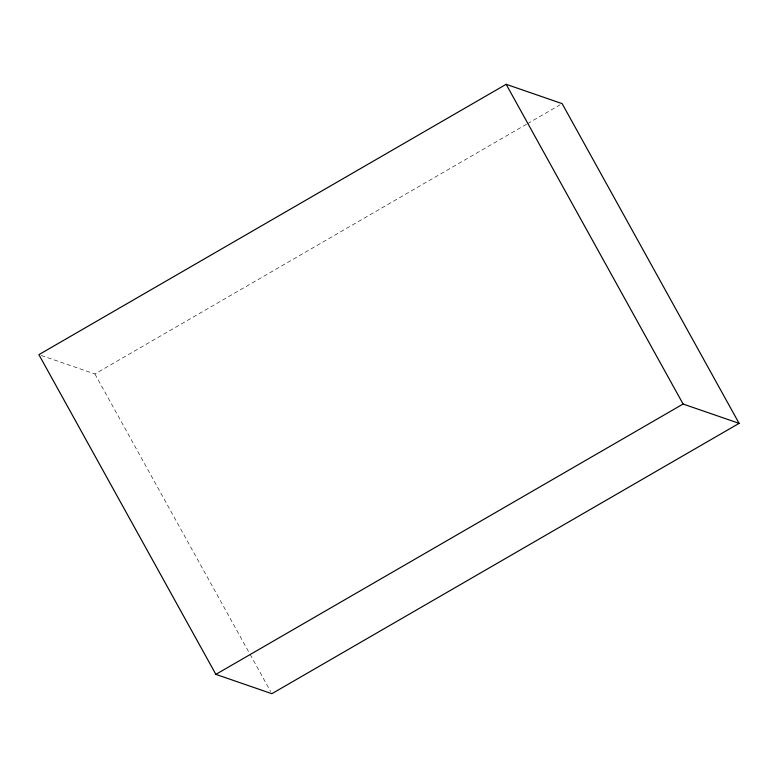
<?xml version="1.0" encoding="UTF-8"?>
<svg xmlns="http://www.w3.org/2000/svg" width="778" height="778" viewBox="0 0 778 778"><rect width="100%" height="100%" fill="white"/><g stroke="black" fill="none" stroke-linecap="round" stroke-linejoin="round"><path stroke-width="0.58" stroke-dasharray="3.89 2.92" d="M41.185 355.439L94.897 373.975L526.443 124.285M527.494 123.683L560.043 104.845M94.897 373.975L249.514 653.335M250.108 654.395L270.676 691.574"/><path stroke-width="1.17" d="M506.147 84.306L38.9 354.651L215.866 674.37L271.853 693.694L739.1 423.349L562.134 103.63L506.147 84.306L683.103 404.025L739.1 423.349M215.866 674.37L683.103 404.025"/></g></svg>
